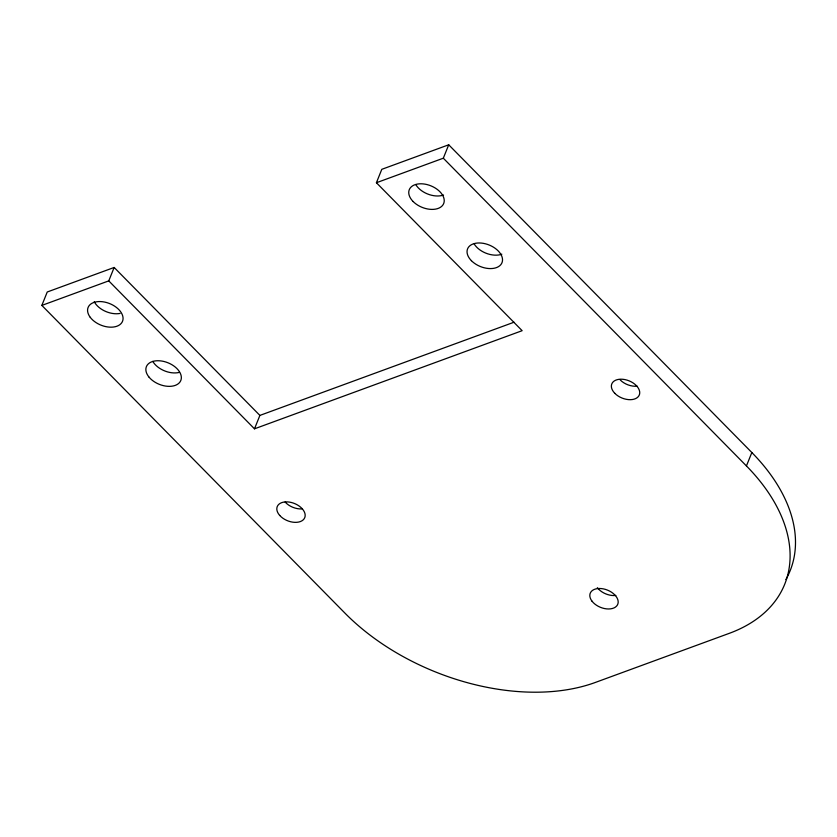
<?xml version="1.0" encoding="UTF-8"?>
<svg xmlns="http://www.w3.org/2000/svg" width="837" height="837" viewBox="0 0 837 837"><rect width="100%" height="100%" fill="white"/><g stroke="black" fill="none" stroke-linecap="round" stroke-linejoin="round"><path stroke-width="1.26" d="M41.85 305.411L108.758 280.876L254.49 428.826L522.142 330.688L376.409 182.738L381.798 169.325L448.716 144.791L751.835 452.524L746.437 465.937A185.49 116.228 21.9 0 1 729.205 633.368L595.379 682.437A185.49 116.228 21.9 0 1 344.97 613.155L41.85 305.411L47.238 291.998L114.156 267.463L259.888 415.414L514.023 322.224M108.758 280.876L114.156 267.463M254.49 428.826L259.888 415.414M376.409 182.738L443.317 158.203L448.716 144.791M443.317 158.203L746.437 465.937M751.835 452.524A185.49 116.228 21.9 0 1 785.88 579.57M637.177 386.192A14.836 9.301 21.9 0 1 620.227 379.946M615.833 595.452A14.836 9.301 21.9 0 1 597.346 587.7M301.833 508.927A14.836 9.301 21.9 0 1 285.124 502.043M443.537 195.021A18.55 11.624 21.9 0 1 415.937 184.862M501.834 254.197A18.55 11.624 21.9 0 1 474.234 244.038M120.109 313.415A18.55 11.624 21.9 0 1 94.246 301.718M179.275 372.392A18.55 11.624 21.9 0 1 152.794 361.375M614.839 393.359A14.836 9.301 21.9 0 0 638.976 395.671A14.836 9.301 21.9 0 0 622.822 379.276A14.836 9.301 21.9 0 0 614.839 393.359M591.958 601.112A14.836 9.301 21.9 0 0 616.534 606.166A14.836 9.301 21.9 0 0 603.498 588.903A14.836 9.301 21.9 0 0 591.958 601.112M279.736 515.456A14.836 9.301 21.9 0 0 304.113 518.835A14.836 9.301 21.9 0 0 289.11 502.054A14.836 9.301 21.9 0 0 279.736 515.456M413.112 201.508A18.55 11.624 21.9 0 0 443.275 204.395A18.55 11.624 21.9 0 0 423.083 183.889A18.55 11.624 21.9 0 0 413.112 201.508M471.398 260.684A18.55 11.624 21.9 0 0 501.572 263.571A18.55 11.624 21.9 0 0 481.38 243.075A18.55 11.624 21.9 0 0 471.398 260.684M90.26 317.349A18.55 11.624 21.9 0 0 120.988 323.668A18.55 11.624 21.9 0 0 104.698 302.084A18.55 11.624 21.9 0 0 90.26 317.349M149.132 377.257A18.55 11.624 21.9 0 0 179.746 382.31A18.55 11.624 21.9 0 0 161.939 361.071A18.55 11.624 21.9 0 0 149.132 377.257"/></g></svg>
